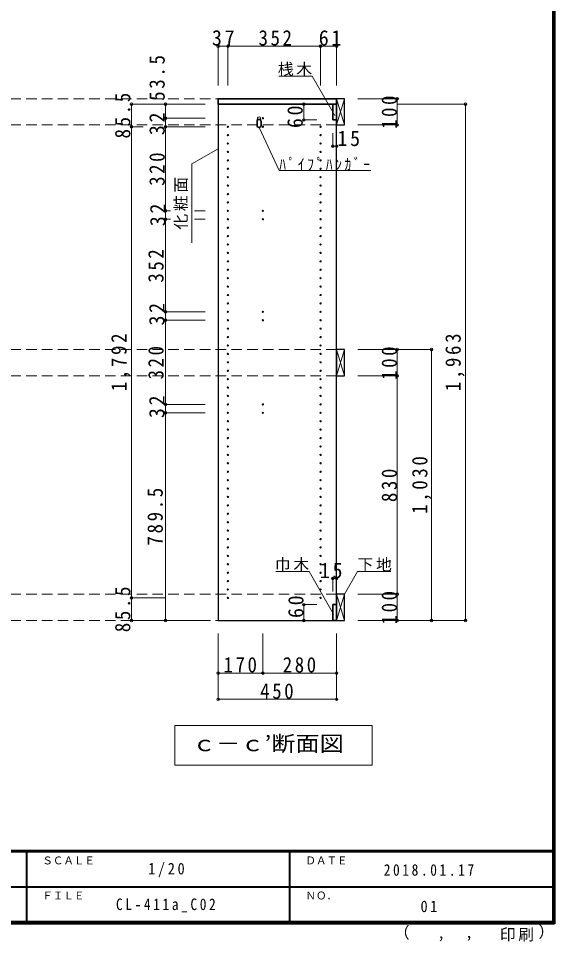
# Model space of a CAD drawing. Units: millimetres at full size, sheet at 1:20; details may follow other scales. Extents: x -3922 to 3878, y -2932 to 2722.
# Drawn here: x 1841 to 3878, y -2932 to 578 of the extents above; entities that cross this region are included whole.
import ezdxf
from ezdxf.enums import TextEntityAlignment as Align

# ---------------------------------------------------------------- set-up
doc = ezdxf.new("R2010")
doc.units = ezdxf.units.MM
doc.header["$LTSCALE"] = 20
doc.header["$PDMODE"] = 32
doc.header["$PDSIZE"] = 10
doc.linetypes.add('DASHED2', pattern=[3, 2, -1])
for name, color, linetype, lineweight in [('0-2', 2, 'Continuous', 35), ('0-5_側板', 4, 'Continuous', 9), ('0-6_パイプハンガー', 4, 'Continuous', 9), ('0-7_桟木・巾木', 2, 'Continuous', 35), ('0-8', 3, 'Continuous', 25), ('0-A_文字', 7, 'Continuous', 18), ('0-B_寸法', 7, 'Continuous', 9), ('F-1_枠', 6, 'Continuous', 40)]:
    doc.layers.add(name, color=color, linetype=linetype, lineweight=lineweight)
doc.layers.add('F-A_文字', color=7, linetype='Continuous')
doc.styles.add('ＭＳ ゴシック', font='')
doc.styles.get('ＭＳ ゴシック').set_extended_font_data('MS Gothic')

msp = doc.modelspace()

# ---------------------------------------------------------------- linework, layer by layer
at = {"layer": '0-2'}
for p, q in [((2599.89, 251.73), (2599.89, 272.73)), ((2599.89, 272.73), (3049.89, 272.73)), ((3049.89, 251.73), (2599.89, 251.73)), ((3049.89, 272.73), (3049.89, 251.73))]:
    msp.add_line(p, q, dxfattribs=at)
at = {"layer": '0-5_側板', "color": 3, "lineweight": 25}
for p, q in [((3049.89, 251.73), (2599.89, 251.73)), ((2599.89, 251.73), (2599.89, -1711.27)), ((3049.89, -1711.27), (3049.89, 251.73)), ((2599.89, -1711.27), (3049.89, -1711.27))]:
    msp.add_line(p, q, dxfattribs=at)
at = {"layer": '0-5_側板'}
for centre in [(2769.89, 198.23), (2636.89, 166.23), (2769.89, 166.23), (2988.89, 166.23), (2636.89, 134.23), (2988.89, 134.23), (2636.89, 102.23), (2636.89, 70.23), (2988.89, 102.23), (2988.89, 70.23), (2636.89, 38.23), (2988.89, 38.23), (2636.89, 6.23), (2988.89, 6.23), (2636.89, -25.77), (2988.89, -25.77), (2636.89, -57.77), (2988.89, -57.77), (2636.89, -89.77), (2988.89, -89.77), (2636.89, -121.77), (2988.89, -121.77), (2636.89, -153.77), (2769.89, -153.77), (2988.89, -153.77), (2636.89, -185.77), (2769.89, -185.77), (2988.89, -185.77), (2636.89, -217.77), (2988.89, -217.77), (2636.89, -249.77), (2636.89, -281.77), (2988.89, -249.77), (2988.89, -281.77), (2636.89, -313.77), (2988.89, -313.77), (2636.89, -345.77), (2988.89, -345.77), (2636.89, -377.77), (2988.89, -377.77), (2636.89, -409.77), (2988.89, -409.77), (2636.89, -441.77), (2988.89, -441.77), (2636.89, -473.77), (2988.89, -473.77), (2636.89, -505.77), (2988.89, -505.77), (2636.89, -537.77), (2769.89, -537.77), (2988.89, -537.77), (2636.89, -569.77), (2769.89, -569.77), (2988.89, -569.77), (2636.89, -601.77), (2636.89, -633.77), (2988.89, -601.77), (2988.89, -633.77), (2636.89, -665.77), (2988.89, -665.77), (2636.89, -697.77), (2988.89, -697.77), (2636.89, -729.77), (2988.89, -729.77), (2636.89, -761.77), (2988.89, -761.77), (2636.89, -793.77), (2988.89, -793.77), (2636.89, -825.77), (2988.89, -825.77), (2636.89, -857.77), (2988.89, -857.77), (2636.89, -889.77), (2769.89, -889.77), (2988.89, -889.77), (2636.89, -921.77), (2769.89, -921.77), (2988.89, -921.77), (2636.89, -953.77), (2988.89, -953.77), (2636.89, -985.77), (2636.89, -1017.77), (2988.89, -985.77), (2988.89, -1017.77), (2636.89, -1049.77), (2988.89, -1049.77), (2636.89, -1081.77), (2988.89, -1081.77), (2636.89, -1113.77), (2988.89, -1113.77), (2636.89, -1145.77), (2988.89, -1145.77), (2636.89, -1177.77), (2988.89, -1177.77), (2636.89, -1209.77), (2988.89, -1209.77), (2636.89, -1241.77), (2988.89, -1241.77), (2636.89, -1273.77), (2988.89, -1273.77), (2636.89, -1305.77), (2988.89, -1305.77), (2636.89, -1337.77), (2636.89, -1369.77), (2988.89, -1337.77), (2988.89, -1369.77), (2636.89, -1401.77), (2988.89, -1401.77), (2636.89, -1433.77), (2988.89, -1433.77), (2636.89, -1465.77), (2988.89, -1465.77), (2636.89, -1497.77), (2988.89, -1497.77), (2636.89, -1529.77), (2988.89, -1529.77), (2636.89, -1561.77), (2988.89, -1561.77), (2636.89, -1593.77), (2988.89, -1593.77), (2636.89, -1625.77), (2988.89, -1625.77)]:
    msp.add_circle(centre, 2.5, dxfattribs=at)
at = {"layer": '0-6_パイプハンガー', "color": 2, "lineweight": 35}
for p, q in [((2747.39, 186.23), (2747.39, 171.23)), ((2762.39, 186.23), (2762.39, 171.23))]:
    msp.add_line(p, q, dxfattribs=at)
for centre, start, end in [((2754.89, 186.23), 0, 180), ((2754.89, 171.23), 180, 0)]:
    msp.add_arc(centre, 7.5, start, end, dxfattribs=at)
at = {"layer": '0-6_パイプハンガー', "color": 7, "lineweight": 18}
for centre, radius, start, end in [((2793.5, 184.72), 46.13, 162.96035, 178.115), ((2754.89, 198.23), 5.5, 0, 180), ((2716.29, 184.72), 46.13, 1.885, 17.03965)]:
    msp.add_arc(centre, radius, start, end, dxfattribs=at)
at = {"layer": '0-7_桟木・巾木'}
for p, q in [((3034.89, 191.73), (3034.89, 251.73)), ((3049.89, 251.73), (3034.89, 251.73)), ((3049.89, 251.73), (3049.89, 191.73)), ((3038.4, 191.73), (3034.89, 191.73)), ((3049.89, 191.73), (3038.4, 191.73)), ((3034.89, -1711.27), (3034.89, -1651.27)), ((3049.89, -1711.27), (3034.89, -1711.27))]:
    msp.add_line(p, q, dxfattribs=at)
msp.add_lwpolyline([(3034.89, -1651.27), (3049.89, -1651.27), (3049.89, -1711.27)], dxfattribs=at)
at = {"layer": '0-8', "color": 7, "lineweight": 18}
for p, q in [((3049.89, 272.73), (3079.89, 172.73)), ((3049.89, 172.73), (3079.89, 272.73)), ((3049.89, -681.27), (3079.89, -781.27)), ((3049.89, -781.27), (3079.89, -681.27)), ((3049.89, -1611.27), (3079.89, -1711.27)), ((3049.89, -1711.27), (3079.89, -1611.27))]:
    msp.add_line(p, q, dxfattribs=at)
at = {"layer": '0-8'}
for points in [[(3079.89, 172.73), (3079.89, 272.73), (3049.89, 272.73), (3049.89, 172.73)], [(3079.89, -781.27), (3079.89, -681.27), (3049.89, -681.27), (3049.89, -781.27)], [(3079.89, -1711.27), (3079.89, -1611.27), (3049.89, -1611.27), (3049.89, -1711.27)]]:
    msp.add_lwpolyline(points, close=True, dxfattribs=at)
at = {"layer": '0-A_文字'}
for p, q in [((2956.55, 358.32), (2830.52, 358.32)), ((3043.22, 208.2), (2956.55, 358.32)), ((2831.65, -0.96), (2754.89, 163.73)), ((2599.89, 82.66), (2499.89, 24.93)), ((2499.89, -275.07), (2499.89, 24.93)), ((2831.65, -0.96), (3180.02, -0.96)), ((3079.89, -1611.27), (3129.31, -1525.68)), ((3129.31, -1525.68), (3255.34, -1525.68)), ((3184.89, -2111.27), (3184.89, -2261.27)), ((2434.89, -2261.27), (3184.89, -2261.27))]:
    msp.add_line(p, q, dxfattribs=at)
for points in [[(3038.49, -1687.41), (2945.11, -1525.68), (2819.09, -1525.68)], [(3184.89, -2111.27), (2434.89, -2111.27), (2434.89, -2261.27)]]:
    msp.add_lwpolyline(points, dxfattribs=at)
at = {"layer": '0-B_寸法', "color": 4}
for p, q in [((2599.89, 472.73), (3049.89, 472.73)), ((2599.89, 472.73), (2599.89, 322.73)), ((2636.89, 472.73), (2636.89, 322.73)), ((2988.89, 472.73), (2988.89, 322.73)), ((3049.89, 472.73), (3049.89, 322.73)), ((2269.89, 251.73), (2399.89, 251.73)), ((2269.89, 251.73), (2269.89, -1711.27)), ((2549.89, 251.73), (2399.89, 251.73)), ((2399.89, 251.73), (2399.89, 198.23)), ((2924.89, 251.73), (2974.89, 251.73)), ((2924.89, 251.73), (2924.89, 191.73)), ((3279.89, 272.73), (3129.89, 272.73)), ((3279.89, 272.73), (3279.89, 172.73)), ((3539.89, 251.73), (3279.89, 251.73)), ((3539.89, 251.73), (3539.89, -1711.27)), ((2549.89, 198.23), (2399.89, 198.23)), ((2399.89, 198.23), (2399.89, 166.23)), ((2924.89, 191.73), (2974.89, 191.73)), ((2269.89, 166.23), (2314.91, 166.23)), ((2549.89, 166.23), (2399.89, 166.23)), ((2399.89, 166.23), (2399.89, -153.77)), ((3034.89, 91.73), (3034.89, 141.73)), ((3049.89, 91.73), (3049.89, 141.73)), ((3279.89, 172.73), (3129.89, 172.73)), ((3034.89, 91.73), (3049.89, 91.73)), ((2418.39, -153.77), (2399.89, -153.77)), ((2399.89, -153.77), (2399.89, -185.77)), ((2549.89, -153.77), (2510.14, -153.77)), ((2418.39, -185.77), (2399.89, -185.77)), ((2399.89, -185.77), (2399.89, -537.77)), ((2549.89, -185.77), (2510.14, -185.77)), ((2549.89, -537.77), (2399.89, -537.77)), ((2399.89, -537.77), (2399.89, -569.77)), ((2549.89, -569.77), (2399.89, -569.77)), ((2399.89, -569.77), (2399.89, -889.77)), ((3279.89, -781.27), (3279.89, -681.27)), ((3279.89, -781.27), (3129.89, -781.27)), ((3279.89, -1611.27), (3279.89, -781.27)), ((2549.89, -889.77), (2399.89, -889.77)), ((2399.89, -889.77), (2399.89, -921.77)), ((2399.89, -1711.27), (2399.89, -921.77)), ((2549.89, -921.77), (2399.89, -921.77)), ((3034.89, -1551.27), (3034.89, -1601.27)), ((3034.89, -1551.27), (3049.89, -1551.27)), ((3049.89, -1551.27), (3049.89, -1601.27)), ((3279.89, -1611.27), (3129.89, -1611.27)), ((3279.89, -1711.27), (3279.89, -1611.27)), ((2269.89, -1625.77), (2399.89, -1625.77)), ((2924.89, -1651.27), (2974.89, -1651.27)), ((2924.89, -1651.27), (2924.89, -1711.27)), ((2269.89, -1711.27), (2399.89, -1711.27)), ((2399.89, -1711.27), (2549.89, -1711.27)), ((2924.89, -1711.27), (2974.89, -1711.27)), ((3539.89, -1711.27), (3129.89, -1711.27)), ((2599.89, -2011.27), (2599.89, -1761.27)), ((2769.89, -1911.27), (2769.89, -1761.27)), ((3049.89, -2011.27), (3049.89, -1761.27)), ((2599.89, -1911.27), (3049.89, -1911.27)), ((2599.89, -2011.27), (3049.89, -2011.27))]:
    msp.add_line(p, q, dxfattribs=at)
at = {"layer": '0-B_寸法', "color": 4, "linetype": 'DASHED2'}
for p, q in [((3049.89, 272.73), (-2724.11, 272.73)), ((3049.89, 172.73), (-2724.11, 172.73)), ((3049.89, -681.27), (-2724.11, -681.27)), ((3049.89, -781.27), (-2724.11, -781.27)), ((3049.89, -1611.27), (-2724.11, -1611.27)), ((3049.89, -1711.27), (-2724.11, -1711.27))]:
    msp.add_line(p, q, dxfattribs=at)
at = {"layer": '0-B_寸法', "color": 4}
msp.add_lwpolyline([(3409.89, -1711.27), (3409.89, -681.27), (3129.89, -681.27)], dxfattribs=at)
at = {"layer": '0-B_寸法'}
for p in [(2599.89, 472.73), (2636.89, 472.73), (2988.89, 472.73), (3049.89, 472.73), (2269.89, 251.73), (2399.89, 251.73), (2924.89, 251.73), (3279.89, 272.73), (3539.89, 251.73), (2399.89, 198.23), (2924.89, 191.73), (3279.89, 172.73), (2269.89, 166.23), (2399.89, 166.23), (3034.89, 91.73), (3049.89, 91.73), (2399.89, -153.77), (2399.89, -185.77), (2399.89, -537.77), (2399.89, -569.77), (3279.89, -681.27), (3409.89, -681.27), (3279.89, -781.27), (2399.89, -889.77), (2399.89, -921.77), (3034.89, -1551.27), (3049.89, -1551.27), (3279.89, -1611.27), (2269.89, -1625.77), (2924.89, -1651.27), (2269.89, -1711.27), (2399.89, -1711.27), (2924.89, -1711.27), (3279.89, -1711.27), (3409.89, -1711.27), (3539.89, -1711.27), (2599.89, -1911.27), (2769.89, -1911.27), (3049.89, -1911.27), (2599.89, -2011.27), (3049.89, -2011.27)]:
    msp.add_point(p, dxfattribs=at)
at = {"layer": 'F-1_枠'}
for p, q in [((3871.3, 2722.29), (3871.3, -2864.37)), ((3874.63, 2722.29), (3874.63, -2864.37)), ((3877.97, 2722.29), (3877.97, -2864.37)), ((3877.97, -2587.71), (-3922.03, -2587.71)), ((3877.97, -2591.04), (-3922.03, -2591.04)), ((1871.3, -2591.04), (1871.3, -2857.71)), ((2871.3, -2591.04), (2871.3, -2857.71)), ((-22.03, -2724.37), (3871.3, -2724.38)), ((3877.97, -2857.71), (-3922.03, -2857.71)), ((3877.97, -2861.04), (-3922.03, -2861.04)), ((3877.97, -2864.37), (-3922.03, -2864.37))]:
    msp.add_line(p, q, dxfattribs=at)

# ---------------------------------------------------------------- texts
at = {"layer": '0-A_文字', "style": 'ＭＳ ゴシック', "width": 1.15}
msp.add_text('ｃ－ｃ’断面図', height=58.65, dxfattribs=at).set_placement((2499.89, -2226.27), align=Align.BOTTOM_LEFT)
at = {"layer": '0-A_文字', "char_height": 43.99, "attachment_point": 7, "style": 'ＭＳ ゴシック'}
for s, insert in [('\\T1.17;桟木', (2826.55, 358.32)), ('\\T1.39;\\W0.85;ﾊﾟｲﾌﾟﾊﾝｶﾞｰ', (2831.65, -0.96)), ('\\T1.17;巾木', (2815.11, -1525.68)), ('\\T1.17;下地', (3129.31, -1525.68))]:
    msp.add_mtext(s, dxfattribs=dict(at, insert=insert))
at = {"layer": '0-A_文字', "insert": (2484.89, -225.07), "char_height": 43.99, "attachment_point": 7, "rotation": 90, "style": 'ＭＳ ゴシック'}
msp.add_mtext('\\T1.17;化粧面', dxfattribs=at)
at = {"layer": '0-B_寸法', "char_height": 58.65, "attachment_point": 7, "style": 'ＭＳ ゴシック'}
for s, insert in [('\\T1.27;\\W0.95;37', (2575.89, 473.94)), ('\\T1.27;\\W0.9;352', (2752.89, 473.94)), ('\\T1.27;\\W0.95;61', (2981.89, 473.94)), ('\\T1.27;\\W0.95;15', (3052.79, 91.73)), ('\\T1.27;\\W0.95;15', (2986.05, -1551.27)), ('\\T1.27;\\W0.9;170', (2619.89, -1910.06)), ('\\T1.27;\\W0.9;280', (2844.89, -1910.06)), ('\\T1.27;\\W0.9;450', (2759.35, -2010.06))]:
    msp.add_mtext(s, dxfattribs=dict(at, insert=insert))
at = {"layer": '0-B_寸法', "char_height": 58.65, "attachment_point": 7, "rotation": 90, "style": 'ＭＳ ゴシック'}
for s, insert in [('\\T1.28;\\W0.9;53.5', (2397.28, 264.81)), ('\\T1.28;\\W0.9;85.5', (2266.57, 121.48)), ('\\T1.27;\\W0.9;100', (3279.89, 157.73)), ('\\T1.27;\\W0.95;32', (2397.28, 134.1)), ('\\T1.27;\\W0.95;60', (2921.69, 160.86)), ('\\T1.27;\\W0.9;320', (2397.28, -58.77)), ('\\T1.27;\\W0.95;32', (2399.89, -212.27)), ('\\T1.27;\\W0.9;352', (2392.98, -426.77)), ('\\T1.27;\\W0.95;32', (2396.38, -589.89)), ('\\T1.28;\\W0.9;1,792', (2266.57, -839.77)), ('\\T1.28;\\W0.9;1,963', (3536.57, -839.77)), ('\\T1.27;\\W0.9;320', (2392.98, -794.77)), ('\\T1.27;\\W0.9;100', (3279.89, -796.27)), ('\\T1.27;\\W0.95;32', (2396.38, -941.89)), ('\\T1.28;\\W0.9;1,030', (3409.89, -1306.27)), ('\\T1.27;\\W0.9;830', (3279.89, -1261.27)), ('\\T1.28;\\W0.9;789.5', (2389.89, -1426.52)), ('\\T1.28;\\W0.9;85.5', (2266.57, -1756.02)), ('\\T1.27;\\W0.9;100', (3279.89, -1726.27)), ('\\T1.27;\\W0.95;60', (2924.89, -1702.05))]:
    msp.add_mtext(s, dxfattribs=dict(at, insert=insert))
at = {"layer": 'F-A_文字', "style": 'ＭＳ ゴシック'}
for s, height, p in [('ＳＣＡＬＥ', 29.33, (1931.3, -2647.71)), ('ＤＡＴＥ', 29.33, (2931.3, -2647.71)), ('ＦＩＬＥ', 29.33, (1931.3, -2781.04)), ('ＮＯ．', 29.33, (2931.3, -2781.04)), ('（', 43.99, (3267.32, -2933.25)), ('）', 43.99, (3816.9, -2930.46)), (',', 43.99, (3432.15, -2933.25)), (',', 43.99, (3538.1, -2931.39))]:
    msp.add_text(s, height=height, dxfattribs=at).set_placement(p, align=Align.BOTTOM_LEFT)
at = {"layer": 'F-A_文字', "char_height": 43.99, "attachment_point": 7, "style": 'ＭＳ ゴシック'}
for s, insert in [('\\T1.38;\\W0.9;1/20', (2333.8, -2687.71)), ('\\T1.39;\\W0.85;2018.01.17', (3228.8, -2682.71)), ('\\T1.39;\\W0.85;CL-411a_C02', (2211.3, -2821.04)), ('\\T1.36;\\W0.9;01', (3368.8, -2821.04)), ('\\T1.17;印刷', (3670.07, -2932.32))]:
    msp.add_mtext(s, dxfattribs=dict(at, insert=insert))

doc.saveas('drawing.dxf')
